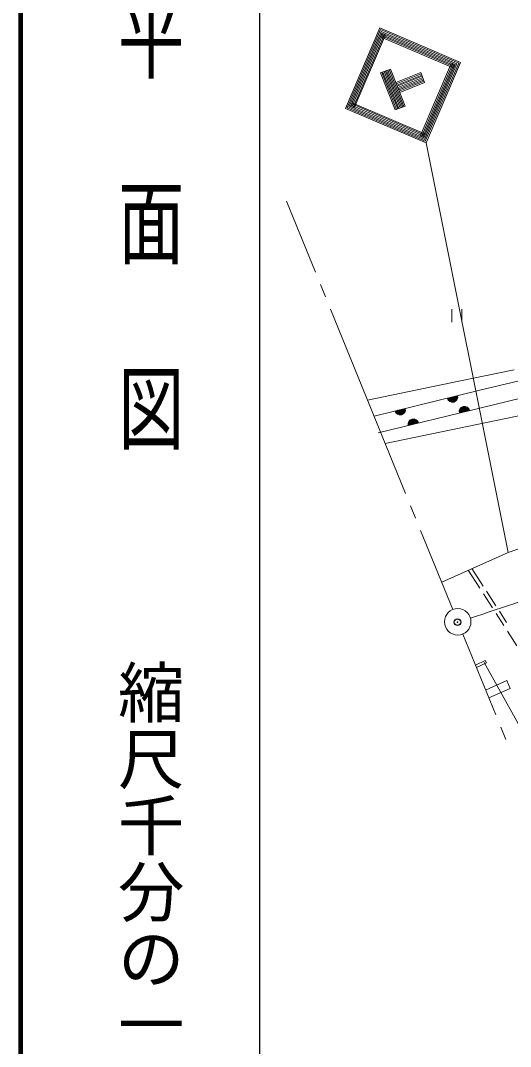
# Model space of a CAD drawing. Units: millimetres, scale not verified. Extents: x 40000 to 680000, y 20000 to 380000.
# Drawn here: x 40000 to 76899, y 261835 to 339098 of the extents above; entities that cross this region are included whole.
import ezdxf
from ezdxf.enums import TextEntityAlignment as Align

# ---------------------------------------------------------------- set-up
doc = ezdxf.new("R2010")
doc.units = ezdxf.units.MM
doc.header["$LTSCALE"] = 1000
doc.header["$PDMODE"] = 32
doc.header["$PDSIZE"] = 500
for name, color, linetype, lineweight in [('M-BGD', 7, 'Continuous', 13), ('M-BMK', 2, 'Continuous', 13), ('M-BMK-SRVR', 3, 'Continuous', 13), ('M-STR-HTXT', 7, 'Continuous', 13), ('M-STR-STRC', 7, 'Continuous', 13), ('M-TTL', 2, 'Continuous', 140), ('M-TTL-BAND', 7, 'Continuous', 25)]:
    doc.layers.add(name, color=color, linetype=linetype, lineweight=lineweight)
doc.layers.add('M-OTRS', color=6, linetype='Continuous')
doc.styles.add('@ＭＳ ゴシック', font='')
doc.styles.get('@ＭＳ ゴシック').set_extended_font_data('@MS Gothic')

msp = doc.modelspace()

# ---------------------------------------------------------------- linework, layer by layer
at = {"layer": 'M-BGD'}
for p, q in [((72475, 316370), (72475, 317370)), ((73225, 317370), (73225, 316370)), ((73008, 311932), (77166, 312792)), ((74498, 311231), (81014, 312791)), ((66139, 310497), (73008, 311932)), ((74804, 309967), (81249, 311511)), ((66622, 309312), (74498, 311231)), ((66929, 308049), (74804, 309967)), ((80449, 309932), (67459, 307254)), ((76723, 299047), (81220, 300595)), ((71719, 296791), (76723, 299047)), ((74588, 296350), (73724, 297695)), ((74849, 296499), (74000, 297820)), ((75542, 294867), (74858, 295930)), ((75806, 295011), (75094, 296119)), ((76389, 293549), (75823, 294430)), ((76603, 293771), (76061, 294613)), ((77380, 292006), (76675, 293104)), ((74255, 290559), (74996, 290911)), ((74341, 290378), (75082, 290731)), ((74996, 290911), (75082, 290731)), ((75025, 288670), (76615, 289392)), ((76615, 289392), (76883, 288796)), ((76883, 288796), (75259, 288094))]:
    msp.add_line(p, q, dxfattribs=at)
for centre, radius, start, end in [((72529, 310751), 400, 193.69111, 13.69111), ((72529, 310751), 400, 193.69111, 13.69111), ((72529, 310751), 350, 193.69111, 13.69111), ((72529, 310751), 300, 193.69111, 13.69111), ((72529, 310751), 250, 193.69111, 13.69111), ((72529, 310751), 200, 193.69111, 13.69111), ((72529, 310751), 150, 193.69111, 13.69111), ((72529, 310751), 100, 193.69111, 13.69111), ((72529, 310751), 50, 193.69111, 13.69111), ((68591, 309791), 400, 193.69111, 13.69111), ((68591, 309791), 400, 193.69111, 13.69111), ((68591, 309791), 350, 193.69111, 13.69111), ((68591, 309791), 300, 193.69111, 13.69111), ((68591, 309791), 250, 193.69111, 13.69111), ((68591, 309791), 200, 193.69111, 13.69111), ((68591, 309791), 150, 193.69111, 13.69111), ((73436, 309634), 400, 13.69111, 193.69111), ((73436, 309634), 400, 13.69111, 193.69111), ((73436, 309634), 350, 13.69111, 193.69111), ((73436, 309634), 300, 13.69111, 193.69111), ((73436, 309634), 250, 13.69111, 193.69111), ((73436, 309634), 200, 13.69111, 193.69111), ((68591, 309791), 100, 193.69111, 13.69111), ((68591, 309791), 50, 193.69111, 13.69111), ((69593, 308697), 400, 13.69111, 193.69111), ((69593, 308697), 400, 13.69111, 193.69111), ((73436, 309634), 150, 13.69111, 193.69111), ((73436, 309634), 100, 13.69111, 193.69111), ((73436, 309634), 50, 13.69111, 193.69111), ((69593, 308697), 350, 13.69111, 193.69111), ((69593, 308697), 300, 13.69111, 193.69111), ((69593, 308697), 250, 13.69111, 193.69111), ((69593, 308697), 200, 13.69111, 193.69111), ((69593, 308697), 150, 13.69111, 193.69111), ((69593, 308697), 100, 13.69111, 193.69111), ((69593, 308697), 50, 13.69111, 193.69111)]:
    msp.add_arc(centre, radius, start, end, dxfattribs=at)
at = {"layer": 'M-BMK'}
msp.add_open_spline([(73885, 294085), (76369, 294923), (78853, 295762), (81351, 296556), (84312, 297498), (87293, 298377), (90299, 299164), (92858, 299834), (95434, 300437), (98019, 301004), (100295, 301504), (102577, 301975), (104870, 302385), (107468, 302849), (110079, 303234), (112693, 303612), (114530, 303877), (116369, 304139), (118214, 304328), (120542, 304565), (122880, 304685), (125219, 304788), (127997, 304910), (130774, 305009), (133553, 305043), (136638, 305082), (139724, 305042), (142807, 304890), (146125, 304727), (149438, 304434), (152726, 303970), (155864, 303527), (158978, 302927), (162082, 302283), (164220, 301839), (166354, 301374), (168473, 300851), (169030, 300714), (169587, 300572), (170143, 300431)], degree=3, knots=[0, 0, 0, 0, 1, 1, 1, 2, 2, 2, 3, 3, 3, 4, 4, 4, 5, 5, 5, 6, 6, 6, 7, 7, 7, 8, 8, 8, 9, 9, 9, 10, 10, 10, 11, 11, 11, 12, 12, 12, 13, 13, 13, 13], dxfattribs=at)
at = {"layer": 'M-BMK-SRVR'}
for p, q in [((60039, 325483), (62211, 320147)), ((62588, 319220), (62965, 318294)), ((63342, 317368), (68998, 303475)), ((69752, 301623), (69375, 302549)), ((70129, 300697), (72555, 294735)), ((73305, 292895), (75784, 286804)), ((76161, 285877), (76538, 284951))]:
    msp.add_line(p, q, dxfattribs=at)
msp.add_circle((72924, 293820), 1000, dxfattribs=at)
at = {"layer": 'M-OTRS'}
msp.add_point((72917, 293790), dxfattribs=at)
at = {"layer": 'M-STR-HTXT'}
msp.add_line((74921, 290760), (85572, 271559), dxfattribs=at)
at = {"layer": 'M-STR-STRC'}
for p, q in [((64469, 332473), (67066, 338541)), ((67066, 338541), (73133, 335945)), ((64600, 332526), (67118, 338410)), ((64732, 332578), (67171, 338278)), ((64863, 332631), (67223, 338147)), ((64955, 332592), (67315, 338108)), ((65047, 332552), (67407, 338069)), ((65139, 332513), (67499, 338029)), ((67105, 337871), (72622, 335511)), ((67118, 338410), (73002, 335892)), ((67145, 337963), (72661, 335603)), ((67171, 338278), (72871, 335839)), ((67184, 338055), (72700, 335695)), ((67223, 338147), (72740, 335787)), ((67852, 335444), (67109, 335147)), ((67573, 335333), (68689, 332548)), ((67666, 335370), (68782, 332585)), ((67759, 335407), (68874, 332622)), ((67852, 335444), (68967, 332659)), ((70103, 330389), (72464, 335905)), ((70195, 330349), (72556, 335865)), ((70287, 330310), (72648, 335826)), ((70379, 330271), (72740, 335787)), ((70432, 330139), (72871, 335839)), ((70484, 330008), (73002, 335892)), ((70537, 329877), (73133, 335945)), ((67109, 335147), (68225, 332362)), ((67202, 335184), (68317, 332399)), ((67295, 335221), (68410, 332436)), ((67387, 335258), (68503, 332474)), ((67480, 335296), (68596, 332511)), ((70137, 335175), (68261, 334423)), ((70174, 335082), (68298, 334330)), ((70211, 334989), (68335, 334238)), ((70248, 334896), (68372, 334145)), ((70286, 334804), (68409, 334052)), ((70323, 334711), (68447, 333959)), ((70360, 334618), (68484, 333866)), ((70137, 335175), (70434, 334432)), ((70397, 334525), (68521, 333773)), ((70434, 334432), (68558, 333681)), ((64469, 332473), (70537, 329877)), ((64600, 332526), (70484, 330008)), ((64732, 332578), (70432, 330139)), ((64863, 332631), (70379, 330271)), ((64902, 332723), (70418, 330362)), ((64942, 332815), (70458, 330454)), ((64981, 332907), (70497, 330546)), ((68967, 332659), (68225, 332362)), ((70537, 329877), (76723, 299047))]:
    msp.add_line(p, q, dxfattribs=at)
at = {"layer": 'M-TTL'}
msp.add_line((40000, 380000), (40000, 20000), dxfattribs=at)
at = {"layer": 'M-TTL-BAND'}
msp.add_line((58000, 370000), (58000, 20000), dxfattribs=at)

# ---------------------------------------------------------------- texts
at = {"layer": 'M-TTL-BAND', "style": '@ＭＳ ゴシック', "width": 1.4}
msp.add_text('平  面  図', height=3666, rotation=270, dxfattribs=at).set_placement((49777, 306475), align=Align.MIDDLE_RIGHT)
at = {"layer": 'M-TTL-BAND', "style": '@ＭＳ ゴシック'}
msp.add_text('縮尺千分の一', height=3666, rotation=270, dxfattribs=at).set_placement((49777, 261030), align=Align.MIDDLE_RIGHT)

doc.saveas('drawing.dxf')
